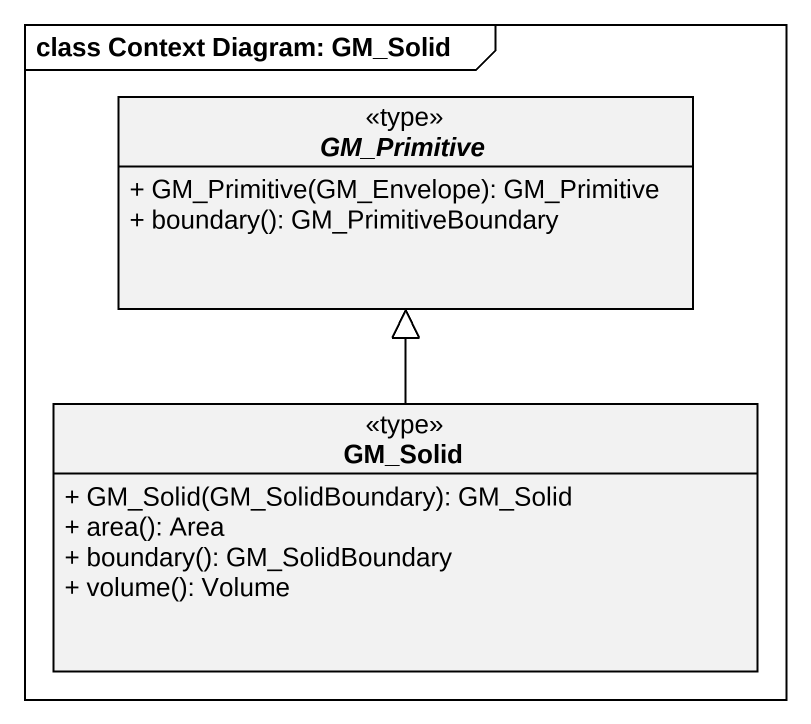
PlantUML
@startuml
mainframe class Context Diagram: GM_Solid
hide circle
hide empty members
skinparam classAttributeIconSize 0
abstract class GM_Primitive <<type>> {
  + GM_Primitive(GM_Envelope): GM_Primitive
  + boundary(): GM_PrimitiveBoundary
}
class GM_Solid <<type>> {
  + GM_Solid(GM_SolidBoundary): GM_Solid
  + area(): Area
  + boundary(): GM_SolidBoundary
  + volume(): Volume
}
GM_Solid -up-|> GM_Primitive
@enduml
